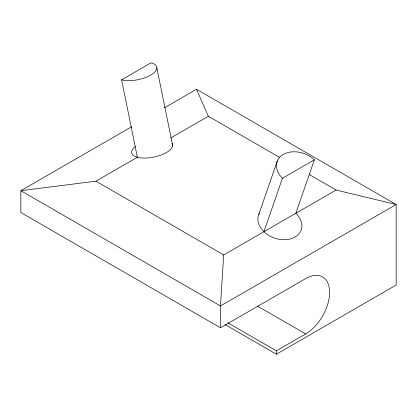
<?xml version="1.0" encoding="UTF-8"?>
<svg xmlns="http://www.w3.org/2000/svg" width="417" height="417" viewBox="0 0 417 417"><rect width="100%" height="100%" fill="white"/><g stroke="black" fill="none" stroke-linecap="round" stroke-linejoin="round"><path stroke-width="0.63" d="M225.055 324.582L276.372 354.21L396.15 285.061L396.15 204.533L336.102 190.027L223.674 254.938L220.478 305.958L220.478 327.778L305.651 278.603A33.876 19.557 -60 0 1 329.607 292.437A33.876 19.557 -60 0 1 305.651 333.928L276.372 350.833L227.875 322.831M258.78 214.468L277.3 161.014M263.914 231.706L282.434 178.247A22.586 16.492 19.1 0 1 283.252 154.446A22.586 16.492 19.1 0 1 314.376 159.805L295.856 213.264A22.586 16.492 19.1 0 1 297.248 235.522A22.586 16.492 19.1 0 1 269.095 235.595A22.586 16.492 19.1 0 1 259.306 213.353M121.587 79.835L151.116 62.79A20.876 8.538 -11.5 0 1 150.615 75.154A20.876 8.538 -11.5 0 1 121.587 79.835L137.365 157.245L95.91 181.176L20.85 190.705L20.85 212.524L220.478 327.778M131.772 126.664L20.85 190.705L220.478 305.958L396.15 204.533L196.522 89.28L164.428 107.81M170.808 137.933L208.338 116.265L279.817 157.532M282.434 178.247L314.376 159.805M309.086 174.431L336.102 190.027M95.91 181.176L223.674 254.938M257.716 306.255L305.651 333.928M196.522 89.28L208.338 116.265M156.875 68.002L172.648 145.413M276.372 350.833L276.372 354.21M172.039 143.26A20.876 8.538 -11.5 0 1 148.343 157.897A20.876 8.538 -11.5 0 1 135.363 146.534"/></g></svg>
